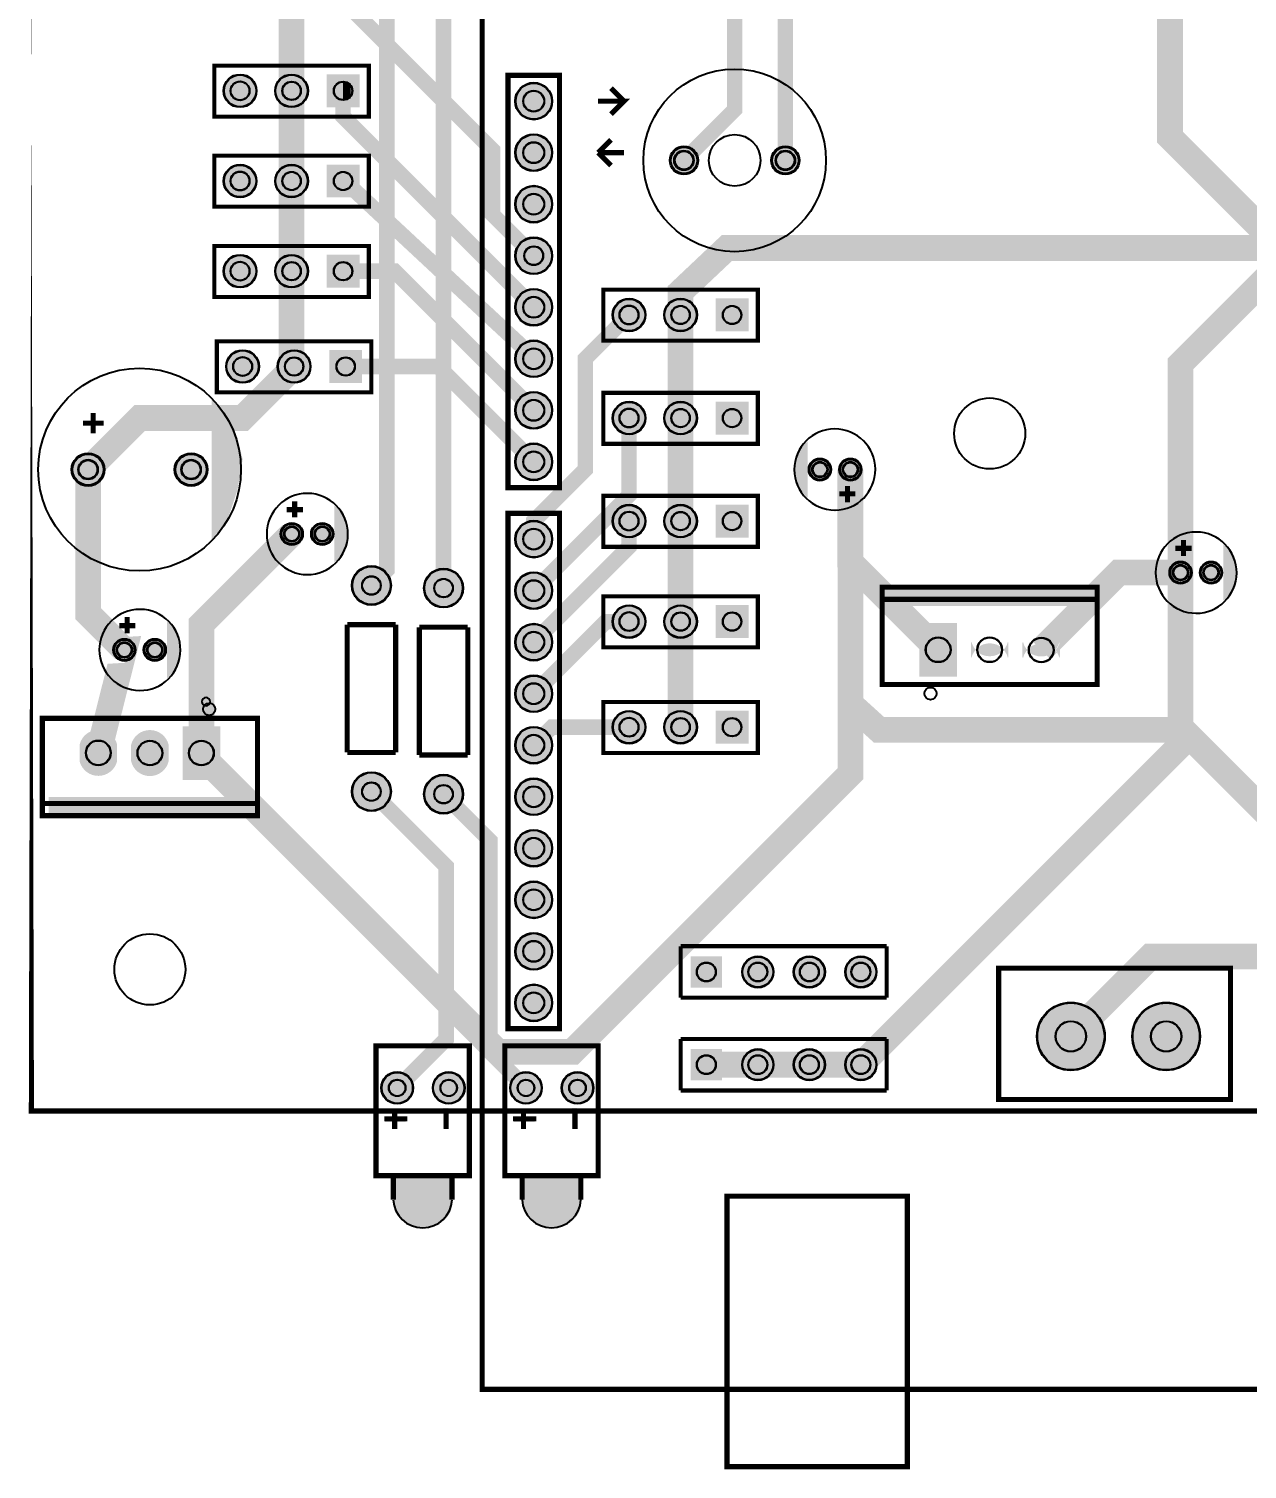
# Model space of a CAD drawing. Extents: x 135 to 3775, y -640 to 3985.
# Drawn here: x 135 to 2500, y -640 to 2155 of the extents above; entities that cross this region are included whole.
import ezdxf

# ---------------------------------------------------------------- set-up
doc = ezdxf.new("R2010")
doc.units = 9
for name, color, linetype, true_color in [('BoardOutLine', 7, 'Continuous', 0xff00ff), ('BottomLayer', 7, 'Continuous', 0x0000ff), ('BottomSolderMaskLayer', 7, 'Continuous', 0xaa00ff), ('Document', 7, 'Continuous', 0xffffff), ('Multi-Layer', 7, 'Continuous', 0xc0c0c0), ('TopLayer', 7, 'Continuous', 0xff0000), ('TopSilkLayer', 7, 'Continuous', 0xffcc00), ('TopSolderMaskLayer', 7, 'Continuous', 0x800080)]:
    doc.layers.add(name, color=color, linetype=linetype, true_color=true_color)

msp = doc.modelspace()

# ---------------------------------------------------------------- hatches: boundary and pattern name
at = {"layer": 'BottomSolderMaskLayer'}
for points in [[(513, 2035, 1), (577, 2035, 1)], [(613, 2035, 1), (677, 2035, 1)], [(777.0000000000073, 2003), (713, 2003), (713, 2067), (777.0000000000073, 2067)], [(1079, 2015, 1), (1151, 2015, 1)], [(1079, 1915, 1), (1151, 1915, 1)], [(1378.9699999999998, 1900, 1), (1434.1699999999996, 1900, 1)], [(1575.8199999999983, 1900, 1), (1631.0199999999982, 1900, 1)], [(513, 1860, 1), (577, 1860, 1)], [(613, 1860, 1), (677, 1860, 1)], [(777.0000000000073, 1828), (713, 1828), (713, 1892), (777.0000000000073, 1892)], [(1079, 1815, 1), (1151, 1815, 1)], [(1079, 1715, 1), (1151, 1715, 1)], [(513, 1685, 1), (577, 1685, 1)], [(613, 1685, 1), (677, 1685, 1)], [(777.0000000000073, 1653), (713, 1653), (713, 1717), (777.0000000000073, 1717)], [(1079, 1615, 1), (1151, 1615, 1)], [(1268, 1600, 1), (1332, 1600, 1)], [(1368, 1600, 1), (1432, 1600, 1)], [(1532.0000000000073, 1568), (1467.9999999999927, 1568), (1467.9999999999927, 1632), (1532.0000000000073, 1632)], [(1079, 1515, 1), (1151, 1515, 1)], [(518, 1500, 1), (582, 1500, 1)], [(618, 1500, 1), (682, 1500, 1)], [(782.0000000000073, 1468), (718, 1468), (718, 1532), (782.0000000000073, 1532)], [(1079, 1415, 1), (1151, 1415, 1)], [(1268, 1400, 1), (1332, 1400, 1)], [(1368, 1400, 1), (1432, 1400, 1)], [(1532.0000000000073, 1368), (1467.9999999999927, 1368), (1467.9999999999927, 1432), (1532.0000000000073, 1432)], [(1079, 1315, 1), (1151, 1315, 1)], [(218, 1300, 1), (282, 1300, 1)], [(418, 1300, 1), (482, 1300, 1)], [(1648.7640000000006, 1299.9969999999994, 1), (1692.1340000000005, 1299.9969999999994, 1)], [(1707.8639999999991, 1299.9969999999994, 1), (1751.233999999999, 1299.9969999999994, 1)], [(1268, 1200, 1), (1332, 1200, 1)], [(1368, 1200, 1), (1432, 1200, 1)], [(1532.0000000000073, 1168), (1467.9999999999927, 1168), (1467.9999999999927, 1232), (1532.0000000000073, 1232)], [(623.766000000001, 1175.0030000000006, 1), (667.1360000000009, 1175.0030000000006, 1)], [(682.8659999999995, 1175.0030000000006, 1), (726.2359999999994, 1175.0030000000006, 1)], [(1079, 1165, 1), (1151, 1165, 1)], [(2348.766000000001, 1100.0030000000006, 1), (2392.136000000001, 1100.0030000000006, 1)], [(2407.8659999999995, 1100.0030000000006, 1), (2451.2359999999994, 1100.0030000000006, 1)], [(762, 1075, 1), (838, 1075, 1)], [(902, 1070, 1), (978, 1070, 1)], [(1079, 1065, 1), (1151, 1065, 1)], [(1268, 1005, 1), (1332, 1005, 1)], [(1368, 1005, 1), (1432, 1005, 1)], [(1532.0000000000073, 973), (1467.9999999999927, 973), (1467.9999999999927, 1037), (1532.0000000000073, 1037)], [(1079, 965, 1), (1151, 965, 1)], [(1863.5618588886064, 1002.3759023074999), (1936.4278588886082, 1002.3759023074999), (1936.4278588886082, 898.0139023074989), (1863.5618588886064, 898.0139023074989)], [(298.76600000000093, 950.0030000000006, 1), (342.13600000000093, 950.0030000000006, 1)], [(357.8659999999995, 950.0030000000006, 1), (401.2359999999995, 950.0030000000006, 1)], [(2036.422999999998, 966.2456923076934, -0.7853981633974483), (1963.556999999998, 966.2456923076934), (1963.556999999998, 934.1343076923076, -0.7853981633974483), (2036.422999999998, 934.1343076923076)], [(2136.433, 965.8556923076903, -0.7853981633974483), (2063.567, 965.8556923076903), (2063.567, 933.7443076923082, -0.7853981633974483), (2136.433, 933.7443076923082)], [(1079, 865, 1), (1151, 865, 1)], [(1268, 800, 1), (1332, 800, 1)], [(1368, 800, 1), (1432, 800, 1)], [(1532.0000000000073, 768), (1467.9999999999927, 768), (1467.9999999999927, 832), (1532.0000000000073, 832)], [(306.433, 734.1443076923097, -0.7853981633974483), (233.567, 734.1443076923097), (233.567, 766.2556923076918, -0.7853981633974483), (306.433, 766.2556923076918)], [(406.44300000000203, 733.7543076923066, -0.7853981633974483), (333.57700000000204, 733.7543076923066), (333.57700000000204, 765.8656923076924, -0.7853981633974483), (406.44300000000203, 765.8656923076924)], [(506.4378588886102, 697.6240976925001), (433.5718588886011, 697.6240976925001), (433.5718588886011, 801.9860976925011), (506.4378588886102, 801.9860976925011)], [(1079, 765, 1), (1151, 765, 1)], [(762, 675, 1), (838, 675, 1)], [(902, 670, 1), (978, 670, 1)], [(1079, 665, 1), (1151, 665, 1)], [(1079, 565, 1), (1151, 565, 1)], [(1079, 465, 1), (1151, 465, 1)], [(1079, 365, 1), (1151, 365, 1)], [(1419.5, 355.49999999999636), (1480.5, 355.49999999999636), (1480.5, 294.50000000000364), (1419.5, 294.50000000000364)], [(1519.5, 325, 1), (1580.5, 325, 1)], [(1619.5, 325, 1), (1680.5, 325, 1)], [(1719.5, 325, 1), (1780.5, 325, 1)], [(1079, 265, 1), (1151, 265, 1)], [(2091.5, 200, 1), (2223.5, 200, 1)], [(2276.5, 200, 1), (2408.5, 200, 1)], [(1419.5, 175.49999999999636), (1480.5, 175.49999999999636), (1480.5, 114.50000000000364), (1419.5, 114.50000000000364)], [(1519.5, 145, 1), (1580.5, 145, 1)], [(1619.5, 145, 1), (1680.5, 145, 1)], [(1719.5, 145, 1), (1780.5, 145, 1)], [(819.0155, 100, 1), (880.9845, 100, 1)], [(919.0155, 100, 1), (980.9845, 100, 1)], [(1069.0155, 100, 1), (1130.9845, 100, 1)], [(1169.0155, 100, 1), (1230.9845, 100, 1)]]:
    msp.add_hatch(color=256, dxfattribs=at).paths.add_polyline_path(points)
at = {"layer": 'Document'}
for points in [[(1800.786, 1068.5039999999972), (1800.786, 1035.4329999999973), (2196.454000000005, 1035.4329999999973), (2196.454000000005, 1068.5039999999972)], [(569.2139999999999, 631.4960000000028), (569.2139999999999, 664.5670000000027), (173.5460000000021, 664.5670000000027), (173.5460000000021, 631.4960000000028)], [(840, 20), (840, 60), (850, 60), (850, 20)], [(939.2190000000046, 20.713999999999942), (939.2190000000046, 60.71399999999994), (949.2190000000046, 60.71399999999994), (949.2190000000046, 20.713999999999942)], [(1090, 20), (1090, 60), (1100, 60), (1100, 20)], [(1189.2190000000046, 20.713999999999942), (1189.2190000000046, 60.71399999999994), (1199.2190000000046, 60.71399999999994), (1199.2190000000046, 20.713999999999942)], [(866.6059999999998, 33.852999999999156), (826.6059999999998, 33.852999999999156), (826.6059999999998, 43.852999999999156), (866.6059999999998, 43.852999999999156)], [(1116.6059999999998, 33.852999999999156), (1076.6059999999998, 33.852999999999156), (1076.6059999999998, 43.852999999999156), (1116.6059999999998, 43.852999999999156)], [(840, -75), (842.4989999999962, -120.00100000000384), (842.4989999999962, -120.00100000000384), (842.5395500914237, -122.01429700547305), (842.6611345932906, -124.02432843584029), (842.8635562950949, -126.0278340127661), (843.1464868680996, -128.0215640428869), (843.509467397882, -130.00228468880232), (843.9519091286929, -131.96678321437867), (844.4730944184266, -133.91187319582605), (845.0721779026353, -135.83439969007304), (845.7481878657272, -137.73124435212958), (846.5000278170555, -139.59933049300525), (847.326478269475, -141.43562807015405), (848.2261987173406, -143.2371586021909), (849.197729810774, -145.00100000000384), (850.2394957228098, -146.7242913063892), (851.3498067053151, -148.40423733655916), (852.5268618298214, -150.03811321190005), (853.7687519086176, -151.62326877977102), (855.0734625914483, -153.15713291204156), (856.4388776328124, -154.63721767548122), (857.8627823245188, -156.06112236719127), (859.3428670879657, -157.4265374085553), (860.8767312202326, -158.73124809138608), (862.4618867880927, -159.97313817017493), (864.0957626634336, -161.15019329468487), (865.7757086936108, -162.2605042771902), (867.4989999999962, -163.30227018922596), (869.2628413978091, -164.2738012826594), (871.0643719298387, -165.17352173052132), (872.9006695069984, -165.99997218294448), (874.7687556478777, -166.75181213427277), (876.665600309927, -167.42782209736106), (878.5881268041776, -168.02690558156974), (880.5332167856177, -168.54809087130343), (882.4977153111904, -168.9905326021144), (884.4784359571058, -169.35351313189676), (886.4721659872303, -169.6364437049051), (888.4756715641633, -169.838865406713), (890.485702994527, -169.9604499085799), (892.4989999999962, -170.00100000000384), (902.4989999999962, -170.00100000000384), (907.4989999999962, -170.00100000000384), (909.5122970054654, -169.9604499085799), (911.522328435829, -169.838865406713), (913.5258340127621, -169.6364437049051), (915.5195640428865, -169.35351313189676), (917.5002846888019, -168.9905326021144), (919.4647832143819, -168.54809087130343), (921.4098731958147, -168.02690558156974), (923.3323996900726, -167.42782209736106), (925.2292443521219, -166.75181213427277), (927.0973304929939, -165.99997218294448), (928.9336280701536, -165.17352173052132), (930.7351586021832, -164.2738012826594), (932.4989999999962, -163.30227018922596), (934.2222913063888, -162.2605042771902), (935.9022373365588, -161.15019329468487), (937.5361132118996, -159.97313817017493), (939.121268779767, -158.73124809138608), (940.6551329120339, -157.4265374085553), (942.1352176754735, -156.06112236719127), (943.5591223671872, -154.63721767548122), (944.9245374085513, -153.15713291204156), (946.2292480913748, -151.62326877977102), (947.4711381701782, -150.03811321190005), (948.6481932946845, -148.40423733655916), (949.7585042771898, -146.7242913063892), (950.8002701892183, -145.00100000000384), (951.771801282659, -143.2371586021909), (952.6715217305173, -141.43562807015405), (953.4979721829441, -139.59933049300525), (954.2498121342651, -137.73124435212958), (954.925822097357, -135.83439969007304), (955.5249055815657, -133.91187319582605), (956.0460908713067, -131.96678321437867), (956.4885326021176, -130.00228468880232), (956.8515131319, -128.0215640428869), (957.1344437048974, -126.0278340127661), (957.3368654067017, -124.02432843584029), (957.4584499085759, -122.01429700547305), (957.4989999999962, -120.00100000000384), (957.4989999999962, -75.00100000000384)], [(1090, -75), (1092.4989999999962, -120.00100000000384), (1092.4989999999962, -120.00100000000384), (1092.5395500914237, -122.01429700547305), (1092.6611345932906, -124.02432843584029), (1092.863556295095, -126.0278340127661), (1093.1464868680996, -128.0215640428869), (1093.509467397882, -130.00228468880232), (1093.951909128693, -131.96678321437867), (1094.4730944184266, -133.91187319582605), (1095.0721779026353, -135.83439969007304), (1095.7481878657272, -137.73124435212958), (1096.5000278170555, -139.59933049300525), (1097.326478269475, -141.43562807015405), (1098.2261987173406, -143.2371586021909), (1099.197729810774, -145.00100000000384), (1100.2394957228098, -146.7242913063892), (1101.3498067053151, -148.40423733655916), (1102.5268618298214, -150.03811321190005), (1103.7687519086176, -151.62326877977102), (1105.0734625914483, -153.15713291204156), (1106.4388776328124, -154.63721767548122), (1107.8627823245188, -156.06112236719127), (1109.3428670879657, -157.4265374085553), (1110.8767312202326, -158.73124809138608), (1112.4618867880927, -159.97313817017493), (1114.0957626634336, -161.15019329468487), (1115.7757086936108, -162.2605042771902), (1117.4989999999962, -163.30227018922596), (1119.262841397809, -164.2738012826594), (1121.0643719298387, -165.17352173052132), (1122.9006695069984, -165.99997218294448), (1124.7687556478777, -166.75181213427277), (1126.665600309927, -167.42782209736106), (1128.5881268041776, -168.02690558156974), (1130.5332167856177, -168.54809087130343), (1132.4977153111904, -168.9905326021144), (1134.4784359571058, -169.35351313189676), (1136.4721659872303, -169.6364437049051), (1138.4756715641633, -169.838865406713), (1140.485702994527, -169.9604499085799), (1142.4989999999962, -170.00100000000384), (1152.4989999999962, -170.00100000000384), (1157.4989999999962, -170.00100000000384), (1159.5122970054654, -169.9604499085799), (1161.522328435829, -169.838865406713), (1163.525834012762, -169.6364437049051), (1165.5195640428865, -169.35351313189676), (1167.500284688802, -168.9905326021144), (1169.464783214382, -168.54809087130343), (1171.4098731958147, -168.02690558156974), (1173.3323996900726, -167.42782209736106), (1175.229244352122, -166.75181213427277), (1177.097330492994, -165.99997218294448), (1178.9336280701536, -165.17352173052132), (1180.7351586021832, -164.2738012826594), (1182.4989999999962, -163.30227018922596), (1184.2222913063888, -162.2605042771902), (1185.9022373365588, -161.15019329468487), (1187.5361132118996, -159.97313817017493), (1189.121268779767, -158.73124809138608), (1190.6551329120339, -157.4265374085553), (1192.1352176754735, -156.06112236719127), (1193.5591223671872, -154.63721767548122), (1194.9245374085513, -153.15713291204156), (1196.2292480913748, -151.62326877977102), (1197.4711381701782, -150.03811321190005), (1198.6481932946845, -148.40423733655916), (1199.7585042771898, -146.7242913063892), (1200.8002701892183, -145.00100000000384), (1201.771801282659, -143.2371586021909), (1202.6715217305173, -141.43562807015405), (1203.497972182944, -139.59933049300525), (1204.249812134265, -137.73124435212958), (1204.925822097357, -135.83439969007304), (1205.5249055815657, -133.91187319582605), (1206.0460908713067, -131.96678321437867), (1206.4885326021176, -130.00228468880232), (1206.8515131319, -128.0215640428869), (1207.1344437048974, -126.0278340127661), (1207.3368654067017, -124.02432843584029), (1207.4584499085759, -122.01429700547305), (1207.4989999999962, -120.00100000000384), (1207.4989999999962, -75.00100000000384)]]:
    msp.add_hatch(color=256, dxfattribs=at).paths.add_polyline_path(points)
at = {"layer": 'Multi-Layer'}
for points in [[(514, 2035, 1), (576, 2035, 1)], [(614, 2035, 1), (676, 2035, 1)], [(776, 2004), (714, 2004), (714, 2066), (776, 2066)], [(1080, 2015, 1), (1150, 2015, 1)], [(1080, 1915, 1), (1150, 1915, 1)], [(1380.9699999999998, 1900, 1), (1432.1699999999996, 1900, 1)], [(1577.8199999999983, 1900, 1), (1629.0199999999982, 1900, 1)], [(514, 1860, 1), (576, 1860, 1)], [(614, 1860, 1), (676, 1860, 1)], [(776, 1829), (714, 1829), (714, 1891), (776, 1891)], [(1080, 1815, 1), (1150, 1815, 1)], [(1080, 1715, 1), (1150, 1715, 1)], [(514, 1685, 1), (576, 1685, 1)], [(614, 1685, 1), (676, 1685, 1)], [(776, 1654), (714, 1654), (714, 1716), (776, 1716)], [(1080, 1615, 1), (1150, 1615, 1)], [(1269, 1600, 1), (1331, 1600, 1)], [(1369, 1600, 1), (1431, 1600, 1)], [(1531, 1569), (1469, 1569), (1469, 1631), (1531, 1631)], [(1080, 1515, 1), (1150, 1515, 1)], [(519, 1500, 1), (581, 1500, 1)], [(619, 1500, 1), (681, 1500, 1)], [(781, 1469), (719, 1469), (719, 1531), (781, 1531)], [(1080, 1415, 1), (1150, 1415, 1)], [(1269, 1400, 1), (1331, 1400, 1)], [(1369, 1400, 1), (1431, 1400, 1)], [(1531, 1369), (1469, 1369), (1469, 1431), (1531, 1431)], [(1080, 1315, 1), (1150, 1315, 1)], [(220, 1300, 1), (280, 1300, 1)], [(420, 1300, 1), (480, 1300, 1)], [(1650.7640000000006, 1299.9969999999994, 1), (1690.1340000000005, 1299.9969999999994, 1)], [(1709.8639999999991, 1299.9969999999994, 1), (1749.233999999999, 1299.9969999999994, 1)], [(1269, 1200, 1), (1331, 1200, 1)], [(1369, 1200, 1), (1431, 1200, 1)], [(1531, 1169), (1469, 1169), (1469, 1231), (1531, 1231)], [(625.766000000001, 1175.0030000000006, 1), (665.1360000000009, 1175.0030000000006, 1)], [(684.8659999999995, 1175.0030000000006, 1), (724.2359999999994, 1175.0030000000006, 1)], [(1080, 1165, 1), (1150, 1165, 1)], [(2350.766000000001, 1100.0030000000006, 1), (2390.136000000001, 1100.0030000000006, 1)], [(2409.8659999999995, 1100.0030000000006, 1), (2449.2359999999994, 1100.0030000000006, 1)], [(763, 1075, 1), (837, 1075, 1)], [(903, 1070, 1), (977, 1070, 1)], [(1080, 1065, 1), (1150, 1065, 1)], [(1269, 1005, 1), (1331, 1005, 1)], [(1369, 1005, 1), (1431, 1005, 1)], [(1531, 974), (1469, 974), (1469, 1036), (1531, 1036)], [(1080, 965, 1), (1150, 965, 1)], [(1864.561999999998, 1001.3760000000002), (1935.4279999999999, 1001.3760000000002), (1935.4279999999999, 899.0140000000029), (1864.561999999998, 899.0140000000029)], [(300.76600000000093, 950.0030000000006, 1), (340.13600000000093, 950.0030000000006, 1)], [(359.8659999999995, 950.0030000000006, 1), (399.2359999999995, 950.0030000000006, 1)], [(2035.422999999998, 965.9380000000019, -0.7853981633974483), (1964.556999999998, 965.9380000000019), (1964.556999999998, 934.4419999999991, -0.7853981633974483), (2035.422999999998, 934.4419999999991)], [(2135.433, 965.5479999999989, -0.7853981633974483), (2064.567, 965.5479999999989), (2064.567, 934.0520000000033, -0.7853981633974483), (2135.433, 934.0520000000033)], [(1080, 865, 1), (1150, 865, 1)], [(1269, 800, 1), (1331, 800, 1)], [(1369, 800, 1), (1431, 800, 1)], [(1531, 769), (1469, 769), (1469, 831), (1531, 831)], [(305.433, 734.4520000000011, -0.7853981633974483), (234.567, 734.4520000000011), (234.567, 765.9479999999967, -0.7853981633974483), (305.433, 765.9479999999967)], [(405.44300000000203, 734.0619999999981, -0.7853981633974483), (334.57700000000204, 734.0619999999981), (334.57700000000204, 765.5580000000009, -0.7853981633974483), (405.44300000000203, 765.5580000000009)], [(505.4380000000019, 698.6239999999998), (434.5720000000001, 698.6239999999998), (434.5720000000001, 800.9859999999971), (505.4380000000019, 800.9859999999971)], [(1080, 765, 1), (1150, 765, 1)], [(763, 675, 1), (837, 675, 1)], [(903, 670, 1), (977, 670, 1)], [(1080, 665, 1), (1150, 665, 1)], [(1080, 565, 1), (1150, 565, 1)], [(1080, 465, 1), (1150, 465, 1)], [(1080, 365, 1), (1150, 365, 1)], [(1420.5, 354.5), (1479.5, 354.5), (1479.5, 295.5), (1420.5, 295.5)], [(1520.5, 325, 1), (1579.5, 325, 1)], [(1620.5, 325, 1), (1679.5, 325, 1)], [(1720.5, 325, 1), (1779.5, 325, 1)], [(1080, 265, 1), (1150, 265, 1)], [(2092.5, 200, 1), (2222.5, 200, 1)], [(2277.5, 200, 1), (2407.5, 200, 1)], [(1420.5, 174.5), (1479.5, 174.5), (1479.5, 115.5), (1420.5, 115.5)], [(1520.5, 145, 1), (1579.5, 145, 1)], [(1620.5, 145, 1), (1679.5, 145, 1)], [(1720.5, 145, 1), (1779.5, 145, 1)], [(820, 100, 1), (880, 100, 1)], [(920, 100, 1), (980, 100, 1)], [(1070, 100, 1), (1130, 100, 1)], [(1170, 100, 1), (1230, 100, 1)]]:
    msp.add_hatch(color=256, dxfattribs=at).paths.add_polyline_path(points)
at = {"layer": 'TopSilkLayer'}
for points in [[(490, 1440), (490, 1160), (520, 1200), (540, 1260), (550, 1320), (540, 1360)], [(1646.826000000001, 1355.1180000000022), (1644.994760486843, 1353.5913879696163), (1643.215977763757, 1352.0039641226467), (1641.491670270887, 1350.3575297583593), (1639.8237946336376, 1348.6539531370872), (1638.2142434424168, 1346.8951673602678), (1636.6648431050926, 1345.0831681768832), (1635.177351774466, 1343.2200117188331), (1633.7534573532612, 1341.3078121677572), (1632.394775578803, 1339.3487393560245), (1631.1028481896283, 1337.3450163045563), (1629.8791411759594, 1335.2989167002888), (1628.7250431162538, 1333.2127623161505), (1627.6418636015005, 1331.0889203764818), (1626.630831749244, 1328.9298008708502), (1625.6930948087756, 1326.7378538193989), (1624.829716859429, 1324.515566492686), (1624.0416776030324, 1322.2654605893476), (1623.3298712522737, 1319.9900893746017), (1622.6951055159661, 1317.6920347830164), (1622.138100682576, 1315.3739044886934), (1621.6594888028267, 1313.0383289462552), (1621.259812972501, 1310.6879584059861), (1620.9395267162326, 1308.3254599065367), (1620.6989934727972, 1305.9535142484965), (1620.5384861827624, 1303.574812952469), (1620.4581869787362, 1301.192055204876), (1620.4581869787362, 1298.807944795124), (1620.5384861827624, 1296.425187047531), (1620.6989934727972, 1294.0464857515035), (1620.9395267162326, 1291.674540093467), (1621.259812972501, 1289.3120415940139), (1621.6594888028267, 1286.9616710537448), (1622.138100682576, 1284.6260955113066), (1622.6951055159661, 1282.3079652169872), (1623.3298712522737, 1280.0099106253983), (1624.0416776030324, 1277.7345394106524), (1624.829716859429, 1275.484433507314), (1625.6930948087756, 1273.2621461806011), (1626.6308317492367, 1271.0701991291498), (1627.6418636015005, 1268.9110796235182), (1628.7250431162538, 1266.7872376838495), (1629.8791411759594, 1264.7010832997112), (1631.1028481896283, 1262.6549836954437), (1632.394775578803, 1260.6512606439755), (1633.7534573532612, 1258.6921878322428), (1635.177351774466, 1256.7799882811669), (1636.6648431050926, 1254.9168318231168), (1638.2142434424168, 1253.1048326397322), (1639.8237946336303, 1251.3460468629128), (1641.491670270887, 1249.6424702416407), (1643.215977763757, 1247.9960358773533), (1644.994760486843, 1246.4086120303837), (1646.826000000001, 1244.8819999999978)], [(728.1739999999991, 1119.8819999999978), (730.0052395131643, 1121.4086120303837), (731.7840222362502, 1122.9960358773533), (733.5083297291203, 1124.6424702416407), (735.1762053663697, 1126.3460468629128), (736.7857565575832, 1128.1048326397322), (738.3351568949074, 1129.9168318231168), (739.8226482255413, 1131.7799882811669), (741.2465426467461, 1133.6921878322428), (742.6052244211969, 1135.6512606439755), (743.8971518103717, 1137.6549836954437), (745.1208588240406, 1139.7010832997112), (746.2749568837462, 1141.7872376838495), (747.3581363984995, 1143.9110796235182), (748.3691682507633, 1146.0701991291498), (749.3069051912244, 1148.2621461806011), (750.170283140571, 1150.484433507314), (750.9583223969748, 1152.7345394106524), (751.6701287477335, 1155.0099106253983), (752.3048944840339, 1157.3079652169836), (752.8618993174241, 1159.6260955113066), (753.3405111971806, 1161.9616710537448), (753.7401870274989, 1164.3120415940139), (754.0604732837674, 1166.674540093467), (754.3010065272101, 1169.0464857515035), (754.4615138172448, 1171.425187047531), (754.5418130212638, 1173.807944795124), (754.5418130212638, 1176.192055204876), (754.4615138172448, 1178.574812952469), (754.3010065272101, 1180.9535142484965), (754.0604732837674, 1183.3254599065367), (753.7401870274989, 1185.6879584059861), (753.3405111971806, 1188.0383289462552), (752.8618993174241, 1190.3739044886934), (752.3048944840339, 1192.6920347830164), (751.6701287477335, 1194.9900893746017), (750.9583223969748, 1197.2654605893476), (750.170283140571, 1199.515566492686), (749.3069051912244, 1201.7378538193989), (748.3691682507633, 1203.9298008708502), (747.3581363984995, 1206.0889203764818), (746.2749568837462, 1208.2127623161505), (745.1208588240406, 1210.2989167002888), (743.8971518103717, 1212.3450163045563), (742.6052244211969, 1214.3487393560245), (741.2465426467461, 1216.3078121677572), (739.8226482255413, 1218.2200117188331), (738.3351568949074, 1220.0831681768832), (736.7857565575832, 1221.8951673602678), (735.1762053663697, 1223.6539531370872), (733.5083297291203, 1225.3575297583593), (731.7840222362502, 1227.0039641226467), (730.0052395131643, 1228.5913879696163), (728.1739999999991, 1230.1180000000022)], [(2453.173999999999, 1044.8819999999978), (2455.005239513157, 1046.4086120303837), (2456.784022236243, 1047.9960358773533), (2458.508329729113, 1049.6424702416407), (2460.1762053663624, 1051.3460468629128), (2461.785756557583, 1053.1048326397322), (2463.3351568949074, 1054.9168318231168), (2464.822648225534, 1056.7799882811669), (2466.246542646739, 1058.6921878322428), (2467.605224421197, 1060.6512606439755), (2468.8971518103717, 1062.6549836954437), (2470.1208588240406, 1064.7010832997112), (2471.274956883746, 1066.7872376838495), (2472.3581363984995, 1068.9110796235182), (2473.369168250756, 1071.0701991291498), (2474.3069051912244, 1073.2621461806011), (2475.170283140571, 1075.484433507314), (2475.9583223969676, 1077.7345394106524), (2476.6701287477263, 1080.0099106253983), (2477.304894484034, 1082.3079652169836), (2477.861899317424, 1084.6260955113066), (2478.3405111971733, 1086.9616710537448), (2478.740187027499, 1089.3120415940139), (2479.0604732837674, 1091.674540093467), (2479.301006527203, 1094.0464857515035), (2479.4615138172376, 1096.425187047531), (2479.541813021264, 1098.807944795124), (2479.541813021264, 1101.192055204876), (2479.4615138172376, 1103.574812952469), (2479.301006527203, 1105.9535142484965), (2479.0604732837674, 1108.3254599065367), (2478.740187027499, 1110.6879584059861), (2478.3405111971733, 1113.0383289462552), (2477.861899317424, 1115.3739044886934), (2477.304894484034, 1117.6920347830164), (2476.6701287477263, 1119.9900893746017), (2475.9583223969676, 1122.2654605893476), (2475.170283140571, 1124.515566492686), (2474.3069051912244, 1126.7378538193989), (2473.369168250756, 1128.9298008708502), (2472.3581363984995, 1131.0889203764818), (2471.274956883746, 1133.2127623161505), (2470.1208588240406, 1135.2989167002888), (2468.8971518103717, 1137.3450163045563), (2467.605224421197, 1139.3487393560245), (2466.246542646739, 1141.3078121677572), (2464.822648225534, 1143.2200117188331), (2463.3351568949074, 1145.0831681768832), (2461.785756557583, 1146.8951673602678), (2460.1762053663624, 1148.6539531370872), (2458.508329729113, 1150.3575297583593), (2456.784022236243, 1152.0039641226467), (2455.005239513157, 1153.5913879696163), (2453.173999999999, 1155.1180000000022)], [(403.17399999999907, 894.8819999999978), (405.00523951316427, 896.4086120303837), (406.78402223625017, 897.9960358773533), (408.5083297291203, 899.6424702416407), (410.1762053663697, 901.3460468629128), (411.7857565575832, 903.1048326397322), (413.3351568949074, 904.9168318231168), (414.82264822554134, 906.7799882811669), (416.2465426467461, 908.6921878322428), (417.6052244211969, 910.6512606439755), (418.8971518103717, 912.6549836954437), (420.1208588240406, 914.7010832997112), (421.2749568837462, 916.7872376838495), (422.3581363984995, 918.9110796235182), (423.3691682507633, 921.0701991291498), (424.30690519122436, 923.2621461806011), (425.170283140571, 925.484433507314), (425.95832239697484, 927.7345394106524), (426.67012874773354, 930.0099106253983), (427.30489448403387, 932.3079652169836), (427.8618993174241, 934.6260955113066), (428.3405111971806, 936.9616710537448), (428.7401870274989, 939.3120415940139), (429.06047328376735, 941.6745400934669), (429.3010065272101, 944.0464857515035), (429.46151381724485, 946.4251870475309), (429.5418130212638, 948.8079447951241), (429.5418130212638, 951.1920552048759), (429.46151381724485, 953.5748129524691), (429.3010065272101, 955.9535142484965), (429.06047328376735, 958.3254599065367), (428.7401870274989, 960.6879584059861), (428.3405111971806, 963.0383289462552), (427.8618993174241, 965.3739044886934), (427.30489448403387, 967.6920347830164), (426.67012874773354, 969.9900893746017), (425.95832239697484, 972.2654605893476), (425.170283140571, 974.515566492686), (424.30690519122436, 976.7378538193989), (423.3691682507633, 978.9298008708502), (422.3581363984995, 981.0889203764818), (421.2749568837462, 983.2127623161505), (420.1208588240406, 985.2989167002888), (418.8971518103717, 987.3450163045563), (417.6052244211969, 989.3487393560245), (416.2465426467461, 991.3078121677572), (414.82264822554134, 993.2200117188331), (413.3351568949074, 995.0831681768832), (411.7857565575832, 996.8951673602678), (410.1762053663697, 998.6539531370872), (408.5083297291203, 1000.3575297583593), (406.78402223625017, 1002.0039641226467), (405.00523951316427, 1003.5913879696163), (403.17399999999907, 1005.1180000000022)]]:
    msp.add_hatch(color=256, dxfattribs=at).paths.add_polyline_path(points)
at = {"layer": 'TopSolderMaskLayer'}
for points in [[(513, 2035, 1), (577, 2035, 1)], [(613, 2035, 1), (677, 2035, 1)], [(777.0000000000073, 2003), (713, 2003), (713, 2067), (777.0000000000073, 2067)], [(1079, 2015, 1), (1151, 2015, 1)], [(1079, 1915, 1), (1151, 1915, 1)], [(1378.9699999999998, 1900, 1), (1434.1699999999996, 1900, 1)], [(1575.8199999999983, 1900, 1), (1631.0199999999982, 1900, 1)], [(513, 1860, 1), (577, 1860, 1)], [(613, 1860, 1), (677, 1860, 1)], [(777.0000000000073, 1828), (713, 1828), (713, 1892), (777.0000000000073, 1892)], [(1079, 1815, 1), (1151, 1815, 1)], [(1079, 1715, 1), (1151, 1715, 1)], [(513, 1685, 1), (577, 1685, 1)], [(613, 1685, 1), (677, 1685, 1)], [(777.0000000000073, 1653), (713, 1653), (713, 1717), (777.0000000000073, 1717)], [(1079, 1615, 1), (1151, 1615, 1)], [(1268, 1600, 1), (1332, 1600, 1)], [(1368, 1600, 1), (1432, 1600, 1)], [(1532.0000000000073, 1568), (1467.9999999999927, 1568), (1467.9999999999927, 1632), (1532.0000000000073, 1632)], [(1079, 1515, 1), (1151, 1515, 1)], [(518, 1500, 1), (582, 1500, 1)], [(618, 1500, 1), (682, 1500, 1)], [(782.0000000000073, 1468), (718, 1468), (718, 1532), (782.0000000000073, 1532)], [(1079, 1415, 1), (1151, 1415, 1)], [(1268, 1400, 1), (1332, 1400, 1)], [(1368, 1400, 1), (1432, 1400, 1)], [(1532.0000000000073, 1368), (1467.9999999999927, 1368), (1467.9999999999927, 1432), (1532.0000000000073, 1432)], [(1079, 1315, 1), (1151, 1315, 1)], [(218, 1300, 1), (282, 1300, 1)], [(418, 1300, 1), (482, 1300, 1)], [(1648.7640000000006, 1299.9969999999994, 1), (1692.1340000000005, 1299.9969999999994, 1)], [(1707.8639999999991, 1299.9969999999994, 1), (1751.233999999999, 1299.9969999999994, 1)], [(1268, 1200, 1), (1332, 1200, 1)], [(1368, 1200, 1), (1432, 1200, 1)], [(1532.0000000000073, 1168), (1467.9999999999927, 1168), (1467.9999999999927, 1232), (1532.0000000000073, 1232)], [(623.766000000001, 1175.0030000000006, 1), (667.1360000000009, 1175.0030000000006, 1)], [(682.8659999999995, 1175.0030000000006, 1), (726.2359999999994, 1175.0030000000006, 1)], [(1079, 1165, 1), (1151, 1165, 1)], [(2348.766000000001, 1100.0030000000006, 1), (2392.136000000001, 1100.0030000000006, 1)], [(2407.8659999999995, 1100.0030000000006, 1), (2451.2359999999994, 1100.0030000000006, 1)], [(762, 1075, 1), (838, 1075, 1)], [(902, 1070, 1), (978, 1070, 1)], [(1079, 1065, 1), (1151, 1065, 1)], [(1268, 1005, 1), (1332, 1005, 1)], [(1368, 1005, 1), (1432, 1005, 1)], [(1532.0000000000073, 973), (1467.9999999999927, 973), (1467.9999999999927, 1037), (1532.0000000000073, 1037)], [(1079, 965, 1), (1151, 965, 1)], [(1863.5618588886064, 1002.3759023074999), (1936.4278588886082, 1002.3759023074999), (1936.4278588886082, 898.0139023074989), (1863.5618588886064, 898.0139023074989)], [(298.76600000000093, 950.0030000000006, 1), (342.13600000000093, 950.0030000000006, 1)], [(357.8659999999995, 950.0030000000006, 1), (401.2359999999995, 950.0030000000006, 1)], [(2036.422999999998, 966.2456923076934, -0.7853981633974483), (1963.556999999998, 966.2456923076934), (1963.556999999998, 934.1343076923076, -0.7853981633974483), (2036.422999999998, 934.1343076923076)], [(2136.433, 965.8556923076903, -0.7853981633974483), (2063.567, 965.8556923076903), (2063.567, 933.7443076923082, -0.7853981633974483), (2136.433, 933.7443076923082)], [(1079, 865, 1), (1151, 865, 1)], [(1268, 800, 1), (1332, 800, 1)], [(1368, 800, 1), (1432, 800, 1)], [(1532.0000000000073, 768), (1467.9999999999927, 768), (1467.9999999999927, 832), (1532.0000000000073, 832)], [(306.433, 734.1443076923097, -0.7853981633974483), (233.567, 734.1443076923097), (233.567, 766.2556923076918, -0.7853981633974483), (306.433, 766.2556923076918)], [(406.44300000000203, 733.7543076923066, -0.7853981633974483), (333.57700000000204, 733.7543076923066), (333.57700000000204, 765.8656923076924, -0.7853981633974483), (406.44300000000203, 765.8656923076924)], [(506.4378588886102, 697.6240976925001), (433.5718588886011, 697.6240976925001), (433.5718588886011, 801.9860976925011), (506.4378588886102, 801.9860976925011)], [(1079, 765, 1), (1151, 765, 1)], [(762, 675, 1), (838, 675, 1)], [(902, 670, 1), (978, 670, 1)], [(1079, 665, 1), (1151, 665, 1)], [(1079, 565, 1), (1151, 565, 1)], [(1079, 465, 1), (1151, 465, 1)], [(1079, 365, 1), (1151, 365, 1)], [(1419.5, 355.49999999999636), (1480.5, 355.49999999999636), (1480.5, 294.50000000000364), (1419.5, 294.50000000000364)], [(1519.5, 325, 1), (1580.5, 325, 1)], [(1619.5, 325, 1), (1680.5, 325, 1)], [(1719.5, 325, 1), (1780.5, 325, 1)], [(1079, 265, 1), (1151, 265, 1)], [(2091.5, 200, 1), (2223.5, 200, 1)], [(2276.5, 200, 1), (2408.5, 200, 1)], [(1419.5, 175.49999999999636), (1480.5, 175.49999999999636), (1480.5, 114.50000000000364), (1419.5, 114.50000000000364)], [(1519.5, 145, 1), (1580.5, 145, 1)], [(1619.5, 145, 1), (1680.5, 145, 1)], [(1719.5, 145, 1), (1780.5, 145, 1)], [(819.0155, 100, 1), (880.9845, 100, 1)], [(919.0155, 100, 1), (980.9845, 100, 1)], [(1069.0155, 100, 1), (1130.9845, 100, 1)], [(1169.0155, 100, 1), (1230.9845, 100, 1)]]:
    msp.add_hatch(color=256, dxfattribs=at).paths.add_polyline_path(points)

# ---------------------------------------------------------------- linework, layer by layer
at = {"layer": 'BoardOutLine', "const_width": 10}
msp.add_lwpolyline([(140, 3980), (140, 3970), (3770, 3970), (3770, 55), (140, 55), (140, 3980), (140, 3980)], close=True, dxfattribs=at)
at = {"layer": 'BottomLayer'}
for points, const_width in [([(2595, 1730.0390625), (2564.9609375, 1730.0390625), (2350, 1945), (2350, 2250), (2595, 2495), (2645, 2495), (2700, 2550), (2700, 2600)], 50), ([(645, 2210), (645, 2035)], 50), ([(745, 2210), (1035, 1920), (1035, 1795), (1115, 1715)], 30), ([(645, 1860), (645, 2035)], 50), ([(745, 2035), (745, 1985), (1115, 1615)], 30), ([(745, 2035), (760, 2035)], 30), ([(645, 1860), (645, 1685)], 50), ([(745, 1862.5), (1115, 1517.5)], 30), ([(1400, 1600), (1400, 1645), (1490, 1730), (1594.9599999999991, 1730.0400000000009), (2595, 1730.0400000000009)], 50), ([(2595, 1730.0400000000009), (2370.451000000001, 1505.4910000000018), (2370.451000000001, 1100.0030000000006)], 50), ([(650, 1500), (645, 1505), (645, 1685)], 50), ([(745, 1685), (845, 1685), (1115, 1415)], 30), ([(1400, 1600), (1400, 1400)], 50), ([(1115, 1165), (1115, 1200), (1215, 1300), (1215, 1515), (1300, 1600)], 30), ([(250, 1300), (350, 1400), (550, 1400), (650, 1500)], 50), ([(650, 1495), (650, 1500)], 50), ([(750, 1500), (930, 1500), (1115, 1315)], 30), ([(1115, 1065), (1300, 1250), (1300, 1400)], 30), ([(1400, 1400), (1400, 1200)], 50), ([(320.4499999999971, 950), (250, 1020.4500000000007), (250, 1300)], 50), ([(470, 749.7999999999993), (470, 745), (1045, 170), (1190, 170), (1729.5999999999985, 709.5999999999985), (1729.5999999999985, 1300)], 50), ([(1900, 950.2000000000007), (1729.548999999999, 1120.650999999998), (1729.548999999999, 1299.9969999999994)], 50), ([(1300, 1200), (1300, 1150), (1115, 965)], 30), ([(1400, 1200), (1400, 1005)], 50), ([(470.01000000000204, 749.7999999999993), (470.01000000000204, 999.5600000000013), (645.4499999999971, 1175)], 50), ([(1750, 145), (2370.4490000000005, 765.4490000000005), (2370.4490000000005, 1100.0020000000004)], 50), ([(2100, 949.7999999999993), (2250.2030000000013, 1100.0030000000006), (2370.451000000001, 1100.0030000000006)], 50), ([(1300, 1005), (1255, 1005), (1115, 865)], 30), ([(1400, 800), (1400, 1005)], 50), ([(320.40000000000146, 950), (320.45100000000093, 950.0030000000006), (270, 750.2000000000007)], 50), ([(1300, 800), (1150, 800), (1115, 765)], 30), ([(2630, 355), (2312.5, 355), (2157.5, 200)], 50), ([(1450, 145), (1510, 145), (1550, 145)], 50), ([(1650, 145), (1610, 145), (1550, 145)], 50), ([(1750, 145), (1710, 145), (1650, 145)], 50)]:
    msp.add_lwpolyline(points, dxfattribs=dict(at, const_width=const_width))
at = {"layer": 'BottomSolderMaskLayer'}
for centre, radius in [((545, 2035), 32), ((545, 2035), 18.58064516129032), ((645, 2035), 32), ((645, 2035), 18.064516129032256), ((745, 2035), 18.064516129032256), ((1115, 2015), 36), ((1115, 2015), 20.57142857142857), ((1115, 1915), 36), ((1115, 1915), 20.57142857142857), ((1406.5699999999997, 1900), 27.6), ((1406.5729999999967, 1900), 19.0828125), ((1603.4199999999983, 1900), 27.6), ((1603.4230000000025, 1900), 19.0828125), ((545, 1860), 32), ((545, 1860), 18.58064516129032), ((645, 1860), 32), ((645, 1860), 18.064516129032256), ((745, 1860), 18.064516129032256), ((1115, 1815), 36), ((1115, 1815), 20.57142857142857), ((1115, 1715), 36), ((1115, 1715), 18.514285714285712), ((545, 1685), 32), ((645, 1685), 32), ((545, 1685), 18.58064516129032), ((645, 1685), 18.064516129032256), ((745, 1685), 18.064516129032256), ((1115, 1615), 36), ((1115, 1615), 20.57142857142857), ((1300, 1600), 32), ((1400, 1600), 32), ((1300, 1600), 18.58064516129032), ((1400, 1600), 18.064516129032256), ((1500, 1600), 18.064516129032256), ((1115, 1515), 36), ((550, 1500), 32), ((550, 1500), 18.58064516129032), ((650, 1500), 32), ((650, 1500), 18.064516129032256), ((750, 1500), 18.064516129032256), ((1115, 1515), 20.57142857142857), ((1115, 1415), 36), ((1115, 1415), 20.57142857142857), ((1300, 1400), 32), ((1400, 1400), 32), ((1300, 1400), 18.58064516129032), ((1400, 1400), 18.064516129032256), ((1500, 1400), 18.064516129032256), ((1115, 1315), 36), ((250, 1300), 32), ((250, 1300), 19.2), ((450, 1300), 32), ((450, 1300), 19.2), ((1115, 1315), 20.57142857142857), ((1670.4490000000005, 1299.9969999999994), 21.685), ((1670.4479999999967, 1300), 15.180050800101599), ((1729.548999999999, 1299.9969999999994), 21.685), ((1729.5480000000025, 1300), 15.180050800101599), ((1300, 1200), 32), ((1400, 1200), 32), ((1300, 1200), 18.58064516129032), ((1400, 1200), 18.064516129032256), ((1500, 1200), 18.064516129032256), ((645.4510000000009, 1175.0030000000006), 21.685), ((645.4519999999975, 1175), 15.180050800101599), ((704.5509999999995, 1175.0030000000006), 21.685), ((704.551999999996, 1175), 15.180050800101599), ((1115, 1165), 36), ((1115, 1165), 20.57142857142857), ((2370.451000000001, 1100.0030000000006), 21.685), ((2429.5509999999995, 1100.0030000000006), 21.685), ((800, 1075), 38), ((800, 1075), 18.178378378378376), ((940, 1070), 38), ((1115, 1065), 36), ((2370.4519999999975, 1100), 15.180050800101599), ((2429.5520000000033, 1100), 15.180050800101599), ((940, 1070), 18.178378378378376), ((1115, 1065), 20.57142857142857), ((1300, 1005), 32), ((1400, 1005), 32), ((1300, 1005), 18.58064516129032), ((1400, 1005), 18.064516129032256), ((1500, 1005), 18.064516129032256), ((1115, 965), 36), ((1115, 965), 20.57142857142857), ((320.45100000000093, 950.0030000000006), 21.685), ((320.4519999999975, 950), 15.180050800101599), ((379.5509999999995, 950.0030000000006), 21.685), ((379.55199999999604, 950), 15.180050800101599), ((1899.9949999999953, 950.1949999999997), 24.288666666666668), ((1999.9949999999953, 950.1949999999997), 24.288666666666668), ((2099.9949999999953, 949.8010000000031), 24.288666666666668), ((1115, 865), 36), ((1115, 865), 20.57142857142857), ((1300, 800), 32), ((1300, 800), 18.58064516129032), ((1400, 800), 32), ((1400, 800), 18.064516129032256), ((1500, 800), 18.064516129032256), ((1115, 765), 36), ((1115, 765), 20.57142857142857), ((270.00500000000466, 750.1989999999969), 24.288666666666668), ((370.00500000000466, 749.8050000000003), 24.288666666666668), ((470.00500000000466, 749.8050000000003), 24.288666666666668), ((800, 675), 38), ((940, 670), 38), ((1115, 665), 36), ((800, 675), 18.178378378378376), ((940, 670), 18.178378378378376), ((1115, 665), 20.57142857142857), ((1115, 565), 36), ((1115, 565), 20.57142857142857), ((1115, 465), 36), ((1115, 465), 20.57142857142857), ((1115, 365), 36), ((1115, 365), 20.57142857142857), ((1450, 325), 18.610169491525422), ((1550, 325), 30.499999999999996), ((1550, 325), 18.610169491525422), ((1650, 325), 30.499999999999996), ((1650, 325), 18.610169491525422), ((1750, 325), 30.499999999999996), ((1750, 325), 18.610169491525422), ((1115, 265), 36), ((1115, 265), 20.57142857142857), ((2157.5, 200), 66), ((2342.5, 200), 66), ((2157.5, 200), 29.7), ((2342.5, 200), 29.7), ((1550, 145), 30.499999999999996), ((1650, 145), 30.499999999999996), ((1750, 145), 30.499999999999996), ((1450, 145), 18.610169491525422), ((1550, 145), 18.610169491525422), ((1650, 145), 18.610169491525422), ((1750, 145), 18.610169491525422), ((850, 100), 30.9845), ((850, 100), 16.264796866666668), ((950, 100), 30.9845), ((950, 100), 16.264796866666668), ((1100, 100), 30.9845), ((1100, 100), 16.264796866666668), ((1200, 100), 30.9845), ((1200, 100), 16.264796866666668)]:
    msp.add_circle(centre, radius, dxfattribs=at)
at = {"layer": 'Document'}
for centre in [(1884.989999999998, 865.1899999999987), (485.01000000000204, 834.8100000000013)]:
    msp.add_circle(centre, 11.81, dxfattribs=at)
at = {"layer": 'Multi-Layer'}
for centre, radius in [((545, 2035), 31), ((545, 2035), 18), ((645, 2035), 31), ((645, 2035), 17.5), ((745, 2035), 17.5), ((1115, 2015), 35), ((1115, 2015), 20), ((1115, 1915), 35), ((1115, 1915), 20), ((1406.5699999999997, 1900), 25.6), ((1406.5729999999967, 1900), 17.7), ((1603.4199999999983, 1900), 25.6), ((1603.4230000000025, 1900), 17.7), ((545, 1860), 31), ((545, 1860), 18), ((645, 1860), 31), ((645, 1860), 17.5), ((745, 1860), 17.5), ((1115, 1815), 35), ((1115, 1815), 20), ((1115, 1715), 35), ((545, 1685), 31), ((645, 1685), 31), ((1115, 1715), 18), ((545, 1685), 18), ((645, 1685), 17.5), ((745, 1685), 17.5), ((1115, 1615), 35), ((1115, 1615), 20), ((1300, 1600), 31), ((1400, 1600), 31), ((1300, 1600), 18), ((1400, 1600), 17.5), ((1500, 1600), 17.5), ((1115, 1515), 35), ((550, 1500), 31), ((550, 1500), 18), ((650, 1500), 31), ((650, 1500), 17.5), ((750, 1500), 17.5), ((1115, 1515), 20), ((1115, 1415), 35), ((1115, 1415), 20), ((1300, 1400), 31), ((1400, 1400), 31), ((2000, 1370), 68.898), ((1300, 1400), 18), ((1400, 1400), 17.5), ((1500, 1400), 17.5), ((1115, 1315), 35), ((250, 1300), 30), ((250, 1300), 18), ((450, 1300), 30), ((450, 1300), 18), ((1115, 1315), 20), ((1670.4490000000005, 1299.9969999999994), 19.685), ((1729.548999999999, 1299.9969999999994), 19.685), ((1670.4479999999967, 1300), 13.78), ((1729.5480000000025, 1300), 13.78), ((1300, 1200), 31), ((1400, 1200), 31), ((1300, 1200), 18), ((1400, 1200), 17.5), ((1500, 1200), 17.5), ((645.4510000000009, 1175.0030000000006), 19.685), ((645.4519999999975, 1175), 13.78), ((704.5509999999995, 1175.0030000000006), 19.685), ((704.551999999996, 1175), 13.78), ((1115, 1165), 35), ((1115, 1165), 20), ((2370.451000000001, 1100.0030000000006), 19.685), ((2429.5509999999995, 1100.0030000000006), 19.685), ((800, 1075), 37), ((800, 1075), 17.7), ((940, 1070), 37), ((1115, 1065), 35), ((2370.4519999999975, 1100), 13.78), ((2429.5520000000033, 1100), 13.78), ((940, 1070), 17.7), ((1115, 1065), 20), ((1300, 1005), 31), ((1400, 1005), 31), ((1300, 1005), 18), ((1400, 1005), 17.5), ((1500, 1005), 17.5), ((1115, 965), 35), ((1115, 965), 20), ((320.45100000000093, 950.0030000000006), 19.685), ((320.4519999999975, 950), 13.78), ((379.5509999999995, 950.0030000000006), 19.685), ((379.55199999999604, 950), 13.78), ((1899.9949999999953, 950.1949999999997), 23.622), ((1999.9949999999953, 950.1949999999997), 23.622), ((2099.9949999999953, 949.8010000000031), 23.622), ((1115, 865), 35), ((1115, 865), 20), ((1300, 800), 31), ((1300, 800), 18), ((1400, 800), 31), ((1400, 800), 17.5), ((1500, 800), 17.5), ((1115, 765), 35), ((1115, 765), 20), ((270.00500000000466, 750.1989999999969), 23.622), ((370.00500000000466, 749.8050000000003), 23.622), ((470.00500000000466, 749.8050000000003), 23.622), ((800, 675), 37), ((940, 670), 37), ((1115, 665), 35), ((800, 675), 17.7), ((940, 670), 17.7), ((1115, 665), 20), ((1115, 565), 35), ((1115, 565), 20), ((1115, 465), 35), ((1115, 465), 20), ((370, 330), 68.898), ((1115, 365), 35), ((1115, 365), 20), ((1450, 325), 18), ((1550, 325), 29.5), ((1550, 325), 18), ((1650, 325), 29.5), ((1650, 325), 18), ((1750, 325), 29.5), ((1750, 325), 18), ((1115, 265), 35), ((1115, 265), 20), ((2157.5, 200), 65), ((2342.5, 200), 65), ((2157.5, 200), 29.25), ((2342.5, 200), 29.25), ((1550, 145), 29.5), ((1650, 145), 29.5), ((1750, 145), 29.5), ((1450, 145), 18), ((1550, 145), 18), ((1650, 145), 18), ((1750, 145), 18), ((850, 100), 30), ((850, 100), 15.748), ((950, 100), 30), ((950, 100), 15.748), ((1100, 100), 30), ((1100, 100), 15.748), ((1200, 100), 30), ((1200, 100), 15.748)]:
    msp.add_circle(centre, radius, dxfattribs=at)
at = {"layer": 'TopLayer'}
for points, const_width in [([(800, 1075), (830, 1105), (830, 2830), (1215, 3215)], 30), ([(940, 1070), (940, 2840), (1315, 3215)], 30), ([(1603.4180000000051, 1900), (1603.4180000000051, 3203.4180000000015), (1615, 3215)], 30), ([(1505, 2595), (1505, 1998.4300000000003), (1406.5699999999997, 1900)], 30), ([(2815, 355), (2375, 795), (1785, 795), (1730, 845), (1729.5999999999985, 1300)], 50), ([(800, 675), (945, 530), (945, 195), (850, 100)], 30), ([(940, 670), (1030, 580), (1030, 170), (1100, 100)], 30)]:
    msp.add_lwpolyline(points, dxfattribs=dict(at, const_width=const_width))
at = {"layer": 'TopSilkLayer'}
for points, const_width in [([(3115, -485), (3115, 3415), (3065, 3415), (2965, 3515), (1615, 3515), (1515, 3415), (1115, 3415), (1015, 3315), (1015, -485), (3065, -485)], 10), ([(1290, 2015), (1265, 2040)], 10), ([(1240, 2015), (1290, 2015), (1265, 1990)], 10), ([(1240, 1915), (1265, 1940)], 10), ([(1240, 1915), (1265, 1890)], 10), ([(1240, 1915), (1290, 1915)], 10), ([(260, 1410), (260, 1370)], 10), ([(240, 1390), (280, 1390)], 10), ([(1707.9910000000018, 1252.9329999999973), (1739.487000000001, 1252.9329999999973)], 10), ([(1723.9909999999945, 1267.9329999999973), (1723.9909999999945, 1236.4370000000017)], 10), ([(651.0089999999982, 1207.0670000000027), (651.0089999999982, 1238.5629999999983)], 10), ([(667.0089999999982, 1222.0670000000027), (635.512999999999, 1222.0670000000027)], 10), ([(2392.008999999998, 1147.0670000000027), (2360.512999999999, 1147.0670000000027)], 10), ([(2376.0090000000055, 1132.0670000000027), (2376.0090000000055, 1163.5629999999983)], 10), ([(2208.654999999999, 1048.2229999999981), (1791.3349999999991, 1048.2229999999981)], 10), ([(326.0089999999982, 982.0670000000027), (326.0089999999982, 1013.5629999999983)], 10), ([(342.0089999999982, 997.0670000000027), (310.512999999999, 997.0670000000027)], 10), ([(753, 999), (847, 999)], 10), ([(753, 751), (753, 999)], 10), ([(847, 999), (847, 751)], 10), ([(893, 994), (987, 994)], 10), ([(893, 746), (893, 994)], 10), ([(987, 994), (987, 746)], 10), ([(847, 751), (753, 751)], 10), ([(987, 746), (893, 746)], 10), ([(161.34500000000116, 651.7770000000019), (578.6650000000009, 651.7770000000019)], 10), ([(1400, 275), (1400, 375)], 7.9), ([(1400, 375), (1800, 375)], 7.9), ([(1800, 275), (1800, 375)], 7.9), ([(1400, 275), (1800, 275)], 7.9), ([(1400, 95), (1400, 195)], 7.9), ([(1400, 195), (1800, 195)], 7.9), ([(1800, 95), (1800, 195)], 7.9), ([(1400, 95), (1800, 95)], 7.9), ([(845.0010000000038, 20.00100000000384), (845.0010000000038, 60.00100000000384)], 10), ([(944.9989999999962, 20.00100000000384), (944.9989999999962, 60.00100000000384)], 10), ([(1095.0010000000038, 20.00100000000384), (1095.0010000000038, 60.00100000000384)], 10), ([(1194.9989999999962, 20.00100000000384), (1194.9989999999962, 60.00100000000384)], 10), ([(825.0010000000038, 40.00100000000384), (870.0010000000038, 40.00100000000384)], 10), ([(1075.0010000000038, 40.00100000000384), (1120.0010000000038, 40.00100000000384)], 10), ([(842.416999999994, -116.98899999999776), (842.416999999994, -69.29099999999744)], 10), ([(956.4819999999963, -116.98899999999776), (956.4819999999963, -69.29099999999744)], 10), ([(1092.416999999994, -116.98899999999776), (1092.416999999994, -69.29099999999744)], 10), ([(1206.4819999999963, -116.98899999999776), (1206.4819999999963, -69.29099999999744)], 10)]:
    msp.add_lwpolyline(points, dxfattribs=dict(at, const_width=const_width))
for points, const_width in [([(595, 1985), (495, 1985), (495, 2084), (795, 2084), (795, 1985), (595, 1985)], 8), ([(1065, 1265), (1165, 1265), (1165, 2065), (1065, 2065), (1065, 1265)], 10), ([(595, 1810), (495, 1810), (495, 1909), (795, 1909), (795, 1810), (595, 1810)], 8), ([(595, 1635), (495, 1635), (495, 1734), (795, 1734), (795, 1635), (595, 1635)], 8), ([(1350, 1550), (1250, 1550), (1250, 1649), (1550, 1649), (1550, 1550), (1350, 1550)], 8), ([(600, 1450), (500, 1450), (500, 1549), (800, 1549), (800, 1450), (600, 1450)], 8), ([(1350, 1350), (1250, 1350), (1250, 1449), (1550, 1449), (1550, 1350), (1350, 1350)], 8), ([(1350, 1150), (1250, 1150), (1250, 1249), (1550, 1249), (1550, 1150), (1350, 1150)], 8), ([(1165, 1215), (1065, 1215), (1065, 215), (1165, 215), (1165, 1215)], 10), ([(1791.2939999999944, 1071.811999999998), (2208.6959999999963, 1071.811999999998), (2208.6959999999963, 882.9110000000001), (1791.2939999999944, 882.9110000000001), (1791.2939999999944, 1071.612000000001), (1791.2939999999944, 1071.811999999998)], 10), ([(1350, 955), (1250, 955), (1250, 1054), (1550, 1054), (1550, 955), (1350, 955)], 8), ([(1350, 750), (1250, 750), (1250, 849), (1550, 849), (1550, 750), (1350, 750)], 8), ([(578.7060000000056, 628.1880000000019), (161.30400000000373, 628.1880000000019), (161.30400000000373, 817.0889999999999), (578.7060000000056, 817.0889999999999), (578.7060000000056, 628.387999999999), (578.7060000000056, 628.1880000000019)], 10), ([(2017.5, 332.5), (2467.5, 332.5), (2467.5, 77.5), (2017.5, 77.5), (2017.5, 332.5)], 10), ([(808.900999999998, -70.270999999997), (808.900999999998, 181.69900000000052), (990.0010000000038, 181.69900000000052), (990.0010000000038, -70.270999999997), (808.900999999998, -70.270999999997)], 10), ([(1058.900999999998, -70.270999999997), (1058.900999999998, 181.69900000000052), (1240.0010000000038, 181.69900000000052), (1240.0010000000038, -70.270999999997), (1058.900999999998, -70.270999999997)], 10), ([(1490, -635), (1490, -110), (1840, -110), (1840, -635), (1490, -635)], 10)]:
    msp.add_lwpolyline(points, close=True, dxfattribs=dict(at, const_width=const_width))
for centre, radius in [((1504.989999999998, 1900), 177.17), ((1504.989999999998, 1900), 50), ((350, 1300), 196.8)]:
    msp.add_circle(centre, radius, dxfattribs=at)
for centre, radius, start, end in [((1699.398000000001, 1300.037517080742), 78.7402, 270.47298177646405, 270), ((675.601999999999, 1174.962482919258), 78.7402, 90, 89.52701822353589), ((2400.601999999999, 1099.962482919258), 78.7402, 90, 89.52701822353589), ((350.60199999999895, 949.962482919258), 78.7402, 90, 89.52701822353589), ((479.0089999999982, 849.6078412480856), 7.874, 270.36383137271, 270), ((1890.9909999999945, 850.3921587519144), 7.874, 90, 90), ((899.4490000000078, -114.50656571076252), 57.087, 182.4922989805578, 357.507701019442), ((1149.4490000000078, -114.50656571076252), 57.087, 182.4922989805578, 357.507701019442)]:
    msp.add_arc(centre, radius, start, end, dxfattribs=at)
at = {"layer": 'TopSolderMaskLayer'}
for centre, radius in [((545, 2035), 32), ((545, 2035), 18.58064516129032), ((645, 2035), 32), ((645, 2035), 18.064516129032256), ((745, 2035), 18.064516129032256), ((1115, 2015), 36), ((1115, 2015), 20.57142857142857), ((1115, 1915), 36), ((1115, 1915), 20.57142857142857), ((1406.5699999999997, 1900), 27.6), ((1406.5729999999967, 1900), 19.0828125), ((1603.4199999999983, 1900), 27.6), ((1603.4230000000025, 1900), 19.0828125), ((545, 1860), 32), ((545, 1860), 18.58064516129032), ((645, 1860), 32), ((645, 1860), 18.064516129032256), ((745, 1860), 18.064516129032256), ((1115, 1815), 36), ((1115, 1815), 20.57142857142857), ((1115, 1715), 36), ((1115, 1715), 18.514285714285712), ((545, 1685), 32), ((645, 1685), 32), ((545, 1685), 18.58064516129032), ((645, 1685), 18.064516129032256), ((745, 1685), 18.064516129032256), ((1115, 1615), 36), ((1115, 1615), 20.57142857142857), ((1300, 1600), 32), ((1400, 1600), 32), ((1300, 1600), 18.58064516129032), ((1400, 1600), 18.064516129032256), ((1500, 1600), 18.064516129032256), ((1115, 1515), 36), ((550, 1500), 32), ((550, 1500), 18.58064516129032), ((650, 1500), 32), ((650, 1500), 18.064516129032256), ((750, 1500), 18.064516129032256), ((1115, 1515), 20.57142857142857), ((1115, 1415), 36), ((1115, 1415), 20.57142857142857), ((1300, 1400), 32), ((1400, 1400), 32), ((1300, 1400), 18.58064516129032), ((1400, 1400), 18.064516129032256), ((1500, 1400), 18.064516129032256), ((1115, 1315), 36), ((250, 1300), 32), ((250, 1300), 19.2), ((450, 1300), 32), ((450, 1300), 19.2), ((1115, 1315), 20.57142857142857), ((1670.4490000000005, 1299.9969999999994), 21.685), ((1670.4479999999967, 1300), 15.180050800101599), ((1729.548999999999, 1299.9969999999994), 21.685), ((1729.5480000000025, 1300), 15.180050800101599), ((1300, 1200), 32), ((1400, 1200), 32), ((1300, 1200), 18.58064516129032), ((1400, 1200), 18.064516129032256), ((1500, 1200), 18.064516129032256), ((645.4510000000009, 1175.0030000000006), 21.685), ((645.4519999999975, 1175), 15.180050800101599), ((704.5509999999995, 1175.0030000000006), 21.685), ((704.551999999996, 1175), 15.180050800101599), ((1115, 1165), 36), ((1115, 1165), 20.57142857142857), ((2370.451000000001, 1100.0030000000006), 21.685), ((2429.5509999999995, 1100.0030000000006), 21.685), ((800, 1075), 38), ((800, 1075), 18.178378378378376), ((940, 1070), 38), ((1115, 1065), 36), ((2370.4519999999975, 1100), 15.180050800101599), ((2429.5520000000033, 1100), 15.180050800101599), ((940, 1070), 18.178378378378376), ((1115, 1065), 20.57142857142857), ((1300, 1005), 32), ((1400, 1005), 32), ((1300, 1005), 18.58064516129032), ((1400, 1005), 18.064516129032256), ((1500, 1005), 18.064516129032256), ((1115, 965), 36), ((1115, 965), 20.57142857142857), ((320.45100000000093, 950.0030000000006), 21.685), ((320.4519999999975, 950), 15.180050800101599), ((379.5509999999995, 950.0030000000006), 21.685), ((379.55199999999604, 950), 15.180050800101599), ((1899.9949999999953, 950.1949999999997), 24.288666666666668), ((1999.9949999999953, 950.1949999999997), 24.288666666666668), ((2099.9949999999953, 949.8010000000031), 24.288666666666668), ((1115, 865), 36), ((1115, 865), 20.57142857142857), ((1300, 800), 32), ((1300, 800), 18.58064516129032), ((1400, 800), 32), ((1400, 800), 18.064516129032256), ((1500, 800), 18.064516129032256), ((1115, 765), 36), ((1115, 765), 20.57142857142857), ((270.00500000000466, 750.1989999999969), 24.288666666666668), ((370.00500000000466, 749.8050000000003), 24.288666666666668), ((470.00500000000466, 749.8050000000003), 24.288666666666668), ((800, 675), 38), ((940, 670), 38), ((1115, 665), 36), ((800, 675), 18.178378378378376), ((940, 670), 18.178378378378376), ((1115, 665), 20.57142857142857), ((1115, 565), 36), ((1115, 565), 20.57142857142857), ((1115, 465), 36), ((1115, 465), 20.57142857142857), ((1115, 365), 36), ((1115, 365), 20.57142857142857), ((1450, 325), 18.610169491525422), ((1550, 325), 30.499999999999996), ((1550, 325), 18.610169491525422), ((1650, 325), 30.499999999999996), ((1650, 325), 18.610169491525422), ((1750, 325), 30.499999999999996), ((1750, 325), 18.610169491525422), ((1115, 265), 36), ((1115, 265), 20.57142857142857), ((2157.5, 200), 66), ((2342.5, 200), 66), ((2157.5, 200), 29.7), ((2342.5, 200), 29.7), ((1550, 145), 30.499999999999996), ((1650, 145), 30.499999999999996), ((1750, 145), 30.499999999999996), ((1450, 145), 18.610169491525422), ((1550, 145), 18.610169491525422), ((1650, 145), 18.610169491525422), ((1750, 145), 18.610169491525422), ((850, 100), 30.9845), ((850, 100), 16.264796866666668), ((950, 100), 30.9845), ((950, 100), 16.264796866666668), ((1100, 100), 30.9845), ((1100, 100), 16.264796866666668), ((1200, 100), 30.9845), ((1200, 100), 16.264796866666668)]:
    msp.add_circle(centre, radius, dxfattribs=at)

doc.saveas('drawing.dxf')
